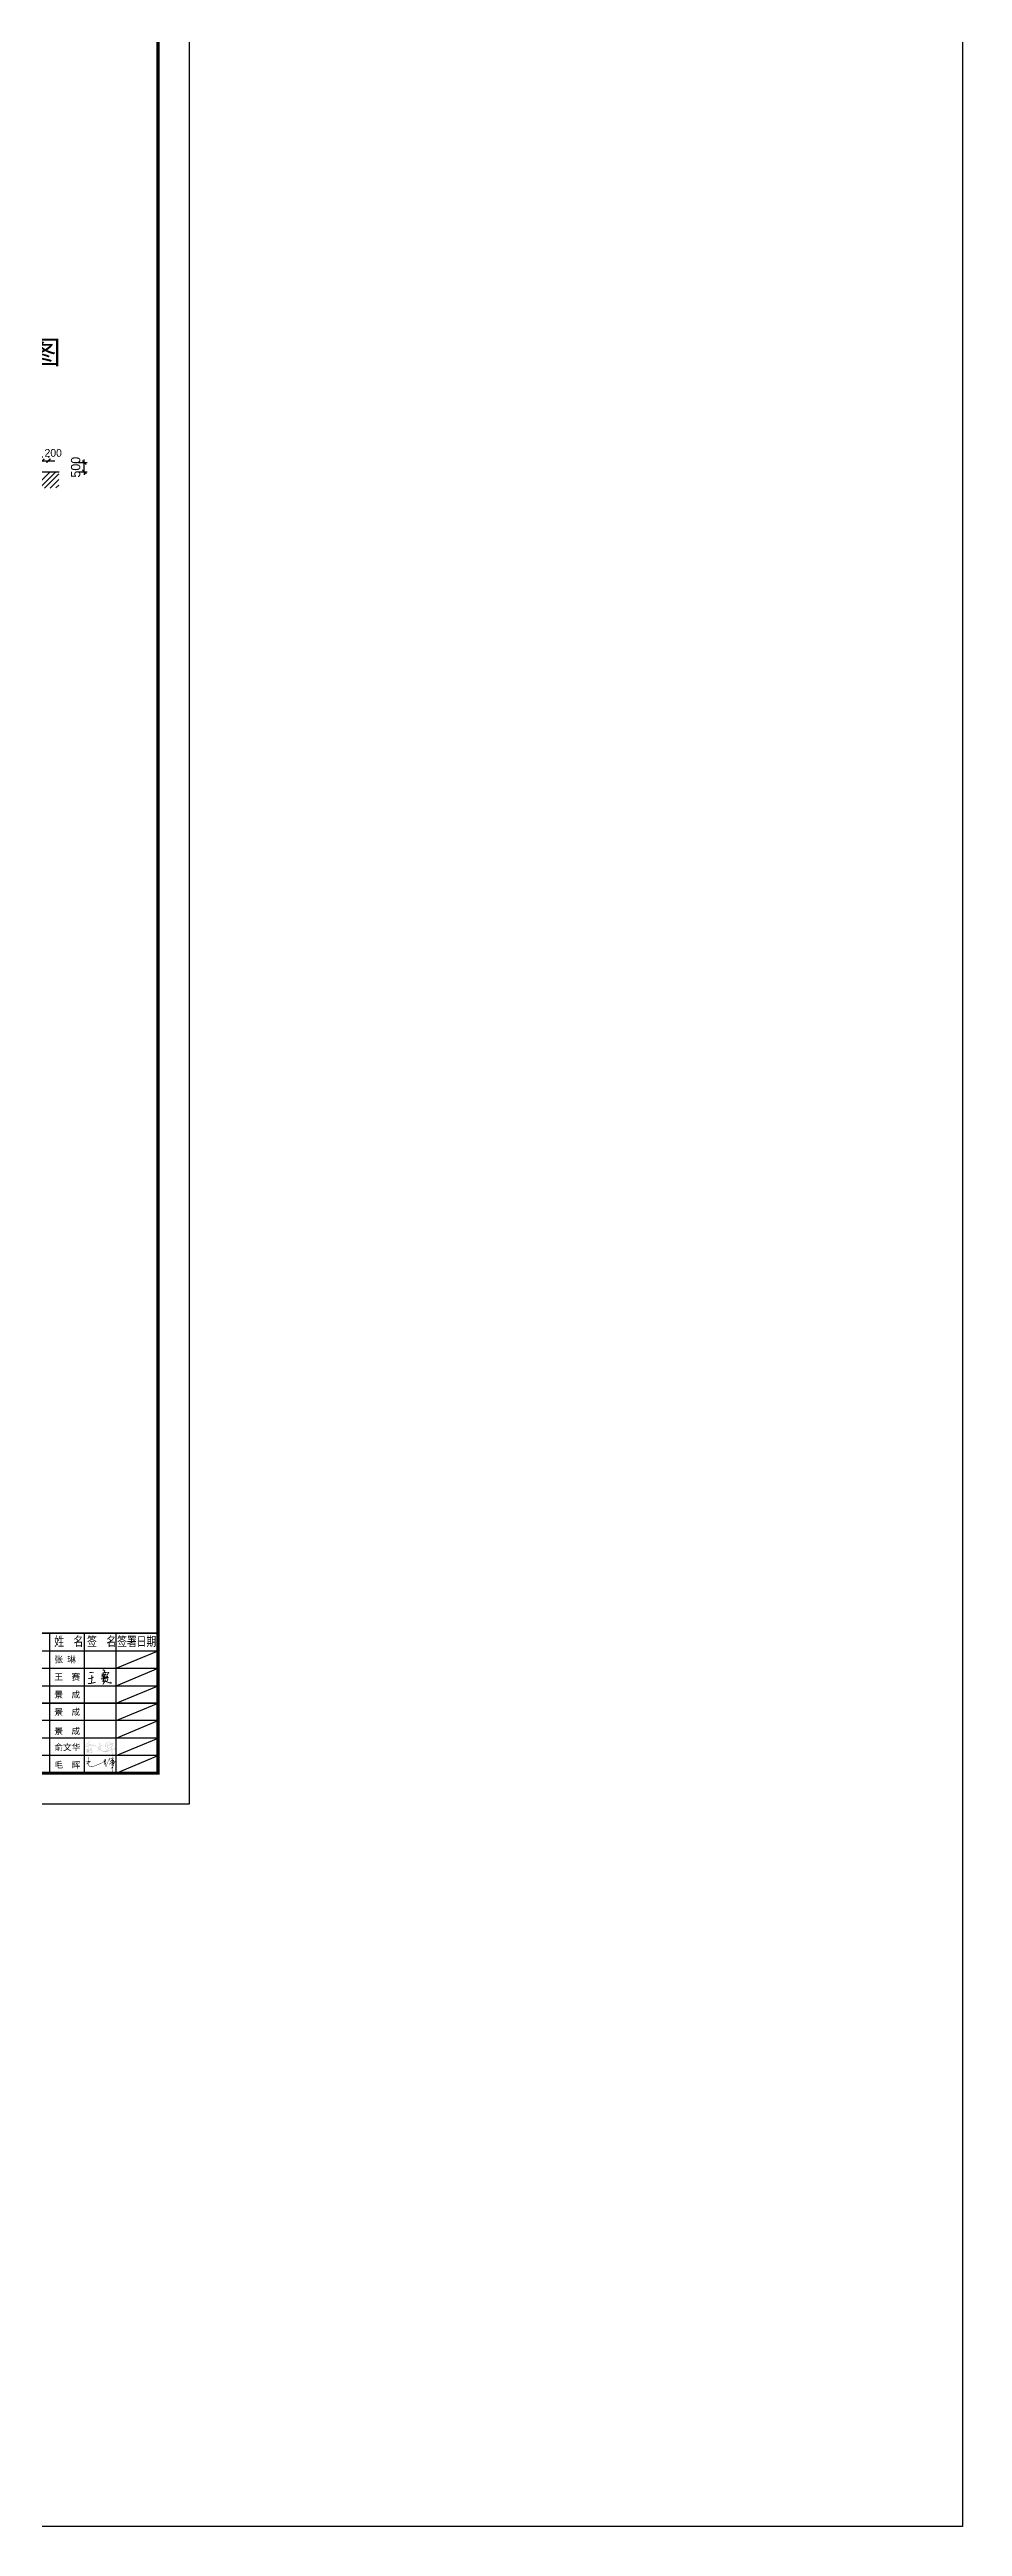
# Model space of a CAD drawing. Header units: millimetres. Extents: x 10779125 to 11142123, y -372083 to -144871.
# Drawn here: x 11005761 to 11035149, y -372083 to -292356 of the extents above; entities that cross this region are included whole.
import ezdxf
from ezdxf.enums import TextEntityAlignment as Align

# ---------------------------------------------------------------- set-up
doc = ezdxf.new("R2010")
doc.units = ezdxf.units.MM
doc.header["$LTSCALE"] = 1000
doc.header["$MEASUREMENT"] = 0
doc.header["$PDSIZE"] = -1
doc.layers.get('0').update_dxf_attribs({"color": 255, "linetype": 'CONTINUOUS'})
doc.layers.get('Defpoints').update_dxf_attribs({"linetype": 'CONTINUOUS'})
for name, color, linetype in [('_标注', 7, 'CONTINUOUS'), ('AM_8', 1, 'CONTINUOUS'), ('W_DIM', 4, 'CONTINUOUS'), ('签字名字', 7, 'CONTINUOUS')]:
    doc.layers.add(name, color=color, linetype=linetype)
doc.styles.add('-黑体', font='simhei.ttf', dxfattribs={"width": 0.8})
doc.styles.get("Standard").update_dxf_attribs({"font": 'symbol.ttf'})
doc.styles.add('项目信息', font='simkai.ttf')
doc.dimstyles.new('ISO-25', dxfattribs={"dimtxt": 2.5, "dimasz": 2.5, "dimexe": 1.25, "dimexo": 0.625, "dimtad": 1, "dimtxsty": 'Standard', "dimcen": 2.5, "dimadec": 0, "dimazin": 0, "dimtfac": 1, "dimtmove": 0, "dimatfit": 3, "dimfxl": 0, "dimarcsym": 0})

# ---------------------------------------------------------------- blocks, each defined once
blk = doc.blocks.new('S')
at = {"const_width": 60}
for points in [[(519907, 1380937), (519891, 1380916), (519918, 1380916), (519993, 1380927), (520139, 1380977), (520229, 1381037)], [(519939, 1381313), (520172, 1381340), (520205, 1381333), (520217, 1381320)], [(520097, 1381156), (520100, 1381125), (520108, 1380944), (520107, 1380812), (520086, 1380687), (520073, 1380610)], [(520707, 1380892), (520867, 1380920), (520978, 1380965), (521178, 1381072)], [(520790, 1381241), (520782, 1381228), (520787, 1381176), (520792, 1381120), (520781, 1381082), (520779, 1381000)], [(520942, 1381059), (520901, 1380923), (520852, 1380800), (520829, 1380741), (520802, 1380741), (520797, 1380747)], [(520814, 1381283), (520849, 1381295), (520974, 1381321), (521130, 1381338), (521226, 1381333), (521241, 1381321), (521215, 1381288), (521166, 1381227), (521132, 1381192), (521120, 1381140), (521103, 1381067), (521104, 1381031)], [(520826, 1381046), (521041, 1381095)], [(521030, 1380861), (520959, 1380698), (520900, 1380606), (520859, 1380545), (520834, 1380545)], [(520841, 1381159), (520891, 1381172), (520951, 1381186), (521080, 1381204)], [(520859, 1381262), (520852, 1381180), (520868, 1381115), (520863, 1381045), (520863, 1380954)], [(520862, 1381456), (520862, 1381490), (520869, 1381504), (520882, 1381504), (520954, 1381456), (520970, 1381429), (520961, 1381397), (520940, 1381380), (520910, 1381346)], [(520863, 1380954), (520867, 1380920)], [(520868, 1380840), (520899, 1380818), (520900, 1380743), (520874, 1380658)], [(520932, 1380870), (520953, 1380903), (520993, 1380914), (521070, 1380917), (521128, 1380914), (521168, 1380895), (521173, 1380866), (521100, 1380727)], [(520993, 1381270), (520993, 1381264), (520957, 1381128), (520942, 1381059)], [(520943, 1380987), (521184, 1380985), (521227, 1380998)], [(519842, 1380585), (519878, 1380592), (519993, 1380592), (520059, 1380603), (520118, 1380620), (520262, 1380646), (520360, 1380674), (520360, 1380678)], [(520982, 1380750), (521103, 1380704), (521225, 1380658), (521325, 1380624), (521390, 1380610), (521393, 1380630), (521347, 1380701)]]:
    blk.add_lwpolyline(points, dxfattribs=at)
blk = doc.blocks.new('tk')
at = {"linetype": 'Continuous'}
h = blk.add_hatch(color=256, dxfattribs=at)
h.dxf.hatch_style = 1
h.paths.add_polyline_path([(3526139, -86538), (3526384, -86617), (3526435, -86610), (3526427, -86596), (3526334, -86581), (3526154, -86524), (3526183, -86481), (3526226, -86445), (3526219, -86437), (3526211, -86430), (3526046, -86625), (3526024, -86632), (3526017, -86653), (3526031, -86661)])
h.paths.add_polyline_path([(3526226, -86596), (3526233, -86610), (3526247, -86596), (3526240, -86581), (3526233, -86574), (3526111, -86617), (3526103, -86632), (3526125, -86639)], flags=17)
h.paths.add_polyline_path([(3526183, -86733), (3526175, -86668), (3526161, -86661), (3526132, -86718), (3526125, -86682), (3526111, -86704), (3526118, -86826), (3526132, -86841), (3526147, -86797), (3526190, -86826), (3526204, -86819), (3526190, -86761), (3526204, -86740)])
h.paths.add_polyline_path([(3526147, -86733), (3526154, -86704), (3526161, -86697), (3526161, -86718)], flags=16)
h.paths.add_polyline_path([(3526161, -86754), (3526168, -86747), (3526168, -86761)], flags=16)
h.paths.add_polyline_path([(3526175, -86776), (3526175, -86790), (3526168, -86783)], flags=16)
h.paths.add_polyline_path([(3526240, -86697), (3526226, -86689), (3526197, -86725), (3526204, -86740), (3526219, -86725), (3526233, -86761), (3526255, -86740), (3526247, -86718), (3526240, -86733)])
h.paths.add_polyline_path([(3526276, -86653), (3526269, -86646), (3526255, -86682), (3526269, -86711), (3526276, -86805), (3526240, -86797), (3526233, -86812), (3526283, -86833), (3526298, -86819)])
h.paths.add_polyline_path([(3526550, -86545), (3526543, -86517), (3526528, -86509), (3526521, -86502), (3526492, -86509), (3526528, -86531), (3526528, -86560), (3526514, -86581), (3526521, -86603)], flags=17)
h.paths.add_polyline_path([(3526564, -86603), (3526600, -86596), (3526607, -86574), (3526593, -86567), (3526521, -86610), (3526514, -86596), (3526478, -86646), (3526456, -86653), (3526514, -86711), (3526435, -86769), (3526456, -86776), (3526528, -86718), (3526571, -86754), (3526665, -86790), (3526802, -86790), (3526816, -86776), (3526780, -86769), (3526910, -86733), (3526960, -87186), (3526967, -87021), (3526931, -86725), (3527047, -86697), (3527047, -86675), (3526996, -86675), (3526996, -86689), (3527011, -86689), (3526931, -86704), (3526917, -86632), (3526975, -86574), (3526960, -86560), (3526924, -86560), (3526895, -86545), (3526939, -86524), (3526967, -86524), (3526982, -86509), (3526946, -86502), (3526881, -86531), (3526867, -86502), (3526867, -86445), (3526859, -86437), (3526845, -86495), (3526867, -86545), (3526795, -86596), (3526787, -86509), (3526773, -86531), (3526773, -86632), (3526780, -86668), (3526802, -86682), (3526802, -86617), (3526816, -86596), (3526874, -86560), (3526946, -86581), (3526852, -86661), (3526867, -86668), (3526903, -86646), (3526903, -86718), (3526737, -86761), (3526859, -86668), (3526845, -86661), (3526701, -86769), (3526615, -86754), (3526543, -86704), (3526571, -86646), (3526564, -86617), (3526528, -86689), (3526492, -86661)])
h.paths.add_polyline_path([(3526730, -86574), (3526787, -86466), (3526773, -86459), (3526701, -86596), (3526701, -86617), (3526715, -86632), (3526730, -86617), (3526730, -86603)], flags=17)
h.paths.add_polyline_path([(3526737, -86610), (3526730, -86603), (3526730, -86617)], flags=16)
h.paths.add_polyline_path([(3526874, -86560), (3526903, -86574), (3526946, -86581)], flags=17)
at = {"layer": '签字名字'}
h = blk.add_hatch(color=256, dxfattribs=at)
h.dxf.hatch_style = 1
h.paths.add_polyline_path([(3526181, -87022), (3526186, -86982), (3526178, -86963), (3526176, -86961), (3526165, -86961), (3526160, -86969), (3526173, -86982), (3526170, -87017), (3526160, -87046), (3526149, -87062), (3526154, -87065), (3526165, -87054)])
h.paths.add_polyline_path([(3526224, -87110), (3526229, -87113), (3526242, -87107), (3526253, -87097), (3526248, -87089), (3526208, -87094), (3526184, -87078), (3526168, -87078), (3526141, -87105), (3526085, -87105), (3526080, -87113), (3526088, -87121), (3526144, -87121), (3526144, -87153), (3526117, -87163), (3526109, -87171), (3526114, -87182), (3526146, -87177), (3526149, -87195), (3526165, -87225), (3526189, -87249), (3526205, -87259), (3526229, -87270), (3526266, -87275), (3526314, -87270), (3526373, -87251), (3526549, -87177), (3526696, -87107), (3526666, -87147), (3526666, -87161), (3526674, -87166), (3526693, -87166), (3526712, -87155), (3526722, -87155), (3526688, -87190), (3526685, -87198), (3526693, -87206), (3526701, -87206), (3526712, -87214), (3526720, -87230), (3526728, -87270), (3526738, -87275), (3526746, -87265), (3526778, -87161), (3526834, -87035), (3526840, -87043), (3526840, -87057), (3526848, -87070), (3526856, -87070), (3526861, -87054), (3526853, -87043), (3526850, -86979), (3526848, -86977), (3526842, -86977), (3526824, -87035), (3526776, -87139), (3526752, -87214), (3526736, -87241), (3526722, -87203), (3526706, -87190), (3526733, -87163), (3526746, -87139), (3526741, -87134), (3526728, -87134), (3526693, -87150), (3526685, -87150), (3526690, -87137), (3526712, -87118), (3526725, -87099), (3526725, -87089), (3526736, -87073), (3526736, -87059), (3526728, -87043), (3526701, -87017), (3526693, -87019), (3526690, -87075), (3526666, -87075), (3526648, -87086), (3526648, -87094), (3526656, -87099), (3526682, -87097), (3526613, -87134), (3526362, -87241), (3526293, -87259), (3526250, -87259), (3526221, -87251), (3526194, -87235), (3526178, -87219), (3526162, -87190), (3526162, -87166), (3526184, -87153)])
h.paths.add_polyline_path([(3526160, -87118), (3526181, -87113), (3526197, -87113), (3526200, -87118), (3526176, -87137), (3526160, -87142)], flags=16)
h.paths.add_polyline_path([(3526165, -87099), (3526173, -87091), (3526181, -87091), (3526186, -87097)], flags=16)
h.paths.add_polyline_path([(3526706, -87073), (3526709, -87059), (3526712, -87057), (3526722, -87070), (3526717, -87075)], flags=16)
h.paths.add_polyline_path([(3526936, -87081), (3526941, -87081), (3526944, -87102), (3526829, -87187), (3526829, -87193), (3526837, -87198), (3526906, -87153), (3526941, -87137), (3526944, -87161), (3526901, -87187), (3526901, -87195), (3526909, -87198), (3526941, -87182), (3526946, -87185), (3526941, -87195), (3526901, -87219), (3526906, -87230), (3526944, -87222), (3526944, -87265), (3526909, -87307), (3526909, -87323), (3526922, -87331), (3526946, -87302), (3526949, -87369), (3526930, -87459), (3526933, -87473), (3526946, -87451), (3526962, -87377), (3526962, -87262), (3526976, -87246), (3526984, -87225), (3526981, -87214), (3526973, -87209), (3526970, -87195), (3527005, -87161), (3527000, -87150), (3526992, -87147), (3527021, -87129), (3527040, -87110), (3527034, -87099), (3527008, -87099), (3526976, -87110), (3526970, -87105), (3526973, -87094), (3526997, -87070), (3526997, -87059), (3526989, -87054), (3526965, -87057), (3526957, -87022), (3526984, -86993), (3526984, -86985), (3526976, -86982), (3526973, -86979), (3526936, -86982), (3526874, -86998), (3526877, -87009), (3526888, -87011), (3526933, -86998), (3526960, -87001), (3526861, -87099), (3526866, -87110), (3526877, -87110)])
h.paths.add_polyline_path([(3526901, -87081), (3526941, -87041), (3526944, -87041), (3526941, -87065)], flags=16)
h.paths.add_polyline_path([(3526968, -87078), (3526968, -87073), (3526976, -87073)], flags=16)
h.paths.add_polyline_path([(3526960, -87131), (3526962, -87131), (3526962, -87147), (3526957, -87137)], flags=16)
h.paths.add_polyline_path([(3526976, -87123), (3527000, -87115), (3527010, -87115), (3527013, -87113), (3527002, -87126), (3526978, -87142), (3526973, -87139)], flags=16)
for p, q in [((3518453, -83535), (3528409, -83535)), ((3524925, -87473), (3524925, -82973)), ((3526047, -87473), (3526047, -82973)), ((3527059, -87473), (3527059, -82973)), ((3527059, -84098), (3528409, -83535)), ((3528409, -82973), (3528409, -87473)), ((3518453, -84098), (3528409, -84098)), ((3527059, -84660), (3528409, -84098)), ((3520078, -84660), (3528409, -84660)), ((3527059, -85223), (3528409, -84660)), ((3527059, -85785), (3528409, -85223)), ((3528409, -85785), (3518453, -85785)), ((3527059, -86348), (3528409, -85785)), ((3528409, -86348), (3523520, -86348)), ((3527059, -86910), (3528409, -86348)), ((3528409, -86910), (3523520, -86910)), ((3527059, -87473), (3528409, -86910))]:
    blk.add_line(p, q)
blk.add_lwpolyline([(3470009, -88473), (3470009, -4373), (3529409, -4373), (3529409, -88473)], close=True)
at = {"const_width": 100}
blk.add_lwpolyline([(3528409, -6873), (3528409, -87473), (3471009, -87473), (3471009, -6873)], close=True, dxfattribs=at)
at = {"const_width": 50.6}
for points in [[(3489909, -87473), (3489909, -82973), (3528409, -82973)], [(3510409, -85223), (3528409, -85223)]]:
    blk.add_lwpolyline(points, dxfattribs=at)
at = {"xscale": 0.483839999884367, "yscale": 0.483839999934859, "zscale": 0.483839999884367, "rotation": 359.9999999948304}
blk.add_blockref('S', (3274630, -752576), dxfattribs=at)
at = {"style": '项目信息', "width": 0.75}
for s, p in [('姓  名', (3525070, -83383)), ('签  名', (3526125, -83383)), ('签署日期', (3527092, -83383))]:
    blk.add_text(s, height=300, dxfattribs=at).set_placement(p)
at = {"style": '-黑体'}
for s, p in [('张 琳', (3525071, -83918)), ('王  赛', (3525071, -84481)), ('景  成', (3525071, -85050)), ('景  成', (3525071, -85606)), ('景  成', (3525071, -86221)), ('俞文华', (3525071, -86745)), ('毛  辉', (3525071, -87307))]:
    blk.add_text(s, height=200, dxfattribs=at).set_placement(p)
blk = doc.blocks.new('$dimbk')
blk.add_line((0, 0), (-1, 0))
at = {"const_width": 0.45}
blk.add_lwpolyline([(-0.64, -0.64), (0.64, 0.64)], dxfattribs=at)
blk = doc.blocks.new('*D200')
at = {"layer": 'Defpoints', "color": 0, "lineweight": -2, "transparency": 16777216}
for p in [(11005529, -305657), (11005729, -305590), (11005729, -305657)]:
    blk.add_point(p, dxfattribs=at)
at = {"layer": 'W_DIM', "lineweight": -2, "transparency": 16777216}
for p, q in [((11005429, -305590), (11005329, -305590)), ((11005529, -305457), (11005529, -305490)), ((11005529, -305590), (11005729, -305590)), ((11005729, -305457), (11005729, -305490)), ((11005829, -305590), (11005929, -305590))]:
    blk.add_line(p, q, dxfattribs=at)
at = {"layer": 'W_DIM', "lineweight": -2, "transparency": 16777216, "xscale": 100, "yscale": 100, "zscale": 100}
blk.add_blockref('$dimbk', (11005529, -305590), dxfattribs=at)
at = {"layer": 'W_DIM', "lineweight": -2, "transparency": 16777216, "xscale": 100, "yscale": 100, "zscale": 100, "rotation": 180}
blk.add_blockref('$dimbk', (11005729, -305590), dxfattribs=at)
at = {"layer": 'W_DIM', "color": 0, "transparency": 16777216, "insert": (11005879, -305340), "char_height": 250, "attachment_point": 5}
blk.add_mtext('200', dxfattribs=at)

msp = doc.modelspace()

# ---------------------------------------------------------------- linework, layer by layer
at = {"layer": '_标注'}
msp.add_lwpolyline([(10779124.9, -225183.4), (11035149.4, -225183.4), (11035149.4, -372083.3), (10779124.9, -372083.3)], close=True, dxfattribs=at)
at = {"layer": 'AM_8', "color": 2, "ltscale": 5}
for p, q in [((11005268, -306467, -12.4), (11005785.5, -305949.5, -12.4)), ((11005447.6, -306467, -12.4), (11005965.1, -305949.5, -12.4)), ((11005447.6, -306467, -12.4), (11005965.1, -305949.5, -12.4)), ((11005598.5, -306473.6, -12.4), (11006056, -306016.2, -12.4)), ((11005778.1, -306473.6, -12.4), (11006056, -306195.8, -12.4)), ((11005964.4, -306467, -12.4), (11006056, -306375.4, -12.4))]:
    msp.add_line(p, q, dxfattribs=at)
at = {"layer": 'W_DIM'}
for p, q in [((10997440.3, -305949.5, -12.4), (11006074.2, -305949.5, -12.4)), ((11006674.1, -305649.5, -12.4), (11006977.2, -305649.5, -12.4)), ((11006674.1, -305949.5, -12.4), (11006977.2, -305949.5, -12.4)), ((11006877.2, -305949.5, -12.4), (11006877.2, -305649.5, -12.4))]:
    msp.add_line(p, q, dxfattribs=at)

# ---------------------------------------------------------------- block references
at = {"layer": '_标注'}
msp.add_blockref('tk', (7480844.2, -260359.8), dxfattribs=at)
at = {"layer": 'W_DIM', "xscale": 100, "yscale": 100, "zscale": 100}
for p, rotation in [((11006877.2, -305649.5, -12.4), 270), ((11006877.2, -305949.5, -12.4), 90)]:
    msp.add_blockref('$dimbk', p, dxfattribs=dict(at, rotation=rotation))

# ---------------------------------------------------------------- texts
msp.add_text('电控柜基础剖面图', height=750).set_placement((11002036.4, -302471.9, 843.7), align=Align.CENTER)
at = {"layer": 'W_DIM', "insert": (11006602.2, -305799.5, -12.4), "char_height": 300, "attachment_point": 5, "rotation": 90}
msp.add_mtext('500', dxfattribs=at)

# ---------------------------------------------------------------- dimensions: what is measured, and where the dimension line sits
at = {"layer": 'W_DIM'}
dim = msp.add_linear_dim(base=(11005728.6, -305589.7, -12.4), p1=(11005528.6, -305657.2, -12.4), p2=(11005728.6, -305657.2, -12.4), dimstyle='ISO-25', override={"dimscale": 100, "dimasz": 1, "dimexe": 1, "dimexo": 2, "dimgap": 1.25, "dimdec": 0, "dimzin": 0, "dimdsep": 46, "dimtxsty": 'Standard', "dimblk": '$dimbk', "dimcen": 2, "dimclrd": 256, "dimclre": 256, "dimadec": 2, "dimtdec": 0, "dimtix": 1, "dimtmove": 2}, dxfattribs=at)
dim.commit()
dim.dimension.update_dxf_attribs({"geometry": '*D200', "text_midpoint": (11005879.2, -305339.7, -12.4), "dimtype": 160})

doc.saveas('drawing.dxf')
